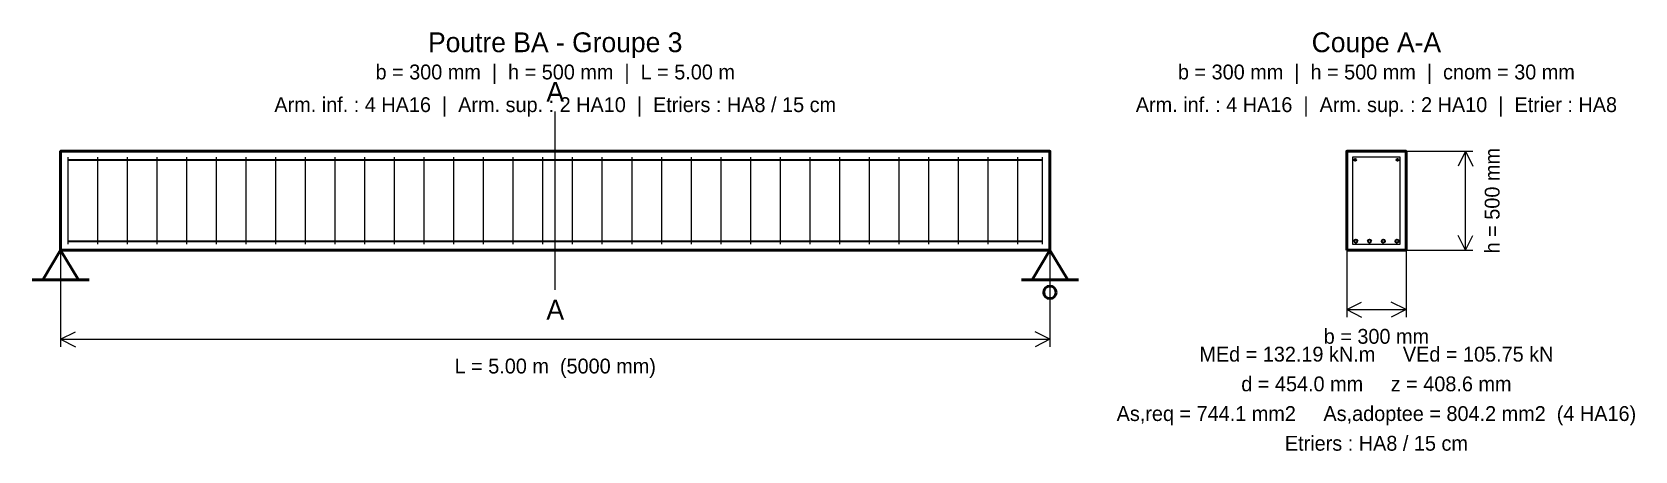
# Model space of a CAD drawing. Header units: millimetres. Extents: x -144 to 7957, y -1014 to 1101.
import ezdxf
from ezdxf.enums import TextEntityAlignment as Align

# ---------------------------------------------------------------- set-up
doc = ezdxf.new("R2010")
doc.units = ezdxf.units.MM
for name, color, linetype, lineweight in [('ACIER_LONG', 1, 'Continuous', 35), ('AXES', 5, 'Continuous', 13), ('BETON', 7, 'Continuous', 50), ('COTATIONS', 2, 'Continuous', 18), ('ETRIERS', 3, 'Continuous', 25), ('TEXTES', 4, 'Continuous', 18)]:
    doc.layers.add(name, color=color, linetype=linetype, lineweight=lineweight)

msp = doc.modelspace()

# ---------------------------------------------------------------- linework, layer by layer
at = {"layer": 'ACIER_LONG'}
for p, q in [((38, 457), (4962, 457)), ((38, 46), (4962, 46))]:
    msp.add_line(p, q, dxfattribs=at)
for centre, radius in [((6543, 457), 5), ((6757, 457), 5), ((6546, 46), 8), ((6615.3, 46), 8), ((6684.7, 46), 8), ((6754, 46), 8)]:
    msp.add_circle(centre, radius, dxfattribs=at)
at = {"layer": 'AXES'}
msp.add_line((2500, -200), (2500, 700), dxfattribs=at)
at = {"layer": 'BETON'}
for p, q in [((-144, -150), (144, -150)), ((4856, -150), (5144, -150))]:
    msp.add_line(p, q, dxfattribs=at)
for points in [[(0, 0), (5000, 0), (5000, 500), (0, 500)], [(6500, 0), (6800, 0), (6800, 500), (6500, 500)], [(0, 0), (-90, -150), (90, -150)], [(5000, 0), (4910, -150), (5090, -150)]]:
    msp.add_lwpolyline(points, close=True, dxfattribs=at)
msp.add_circle((5000, -213), 31.5, dxfattribs=at)
at = {"layer": 'COTATIONS'}
for p, q in [((6800, 500), (7137.5, 500)), ((7100, 500), (7062.5, 425)), ((7100, 0), (7100, 500)), ((7100, 500), (7137.5, 425)), ((0, 0), (0, -487.5)), ((5000, 0), (5000, -487.5)), ((6500, 0), (6500, -337.5)), ((6800, 0), (6800, -337.5)), ((6800, 0), (7137.5, 0)), ((7100, 0), (7062.5, 75)), ((7100, 0), (7137.5, 75)), ((6500, -300), (6575, -262.5)), ((6500, -300), (6800, -300)), ((6500, -300), (6575, -337.5)), ((6800, -300), (6725, -262.5)), ((6800, -300), (6725, -337.5)), ((0, -450), (75, -412.5)), ((0, -450), (5000, -450)), ((0, -450), (75, -487.5)), ((5000, -450), (4925, -412.5)), ((5000, -450), (4925, -487.5))]:
    msp.add_line(p, q, dxfattribs=at)
at = {"layer": 'ETRIERS'}
for p, q in [((38, 30), (38, 470)), ((188, 30), (188, 470)), ((338, 30), (338, 470)), ((488, 30), (488, 470)), ((638, 30), (638, 470)), ((788, 30), (788, 470)), ((938, 30), (938, 470)), ((1088, 30), (1088, 470)), ((1238, 30), (1238, 470)), ((1388, 30), (1388, 470)), ((1538, 30), (1538, 470)), ((1688, 30), (1688, 470)), ((1838, 30), (1838, 470)), ((1988, 30), (1988, 470)), ((2138, 30), (2138, 470)), ((2288, 30), (2288, 470)), ((2438, 30), (2438, 470)), ((2588, 30), (2588, 470)), ((2738, 30), (2738, 470)), ((2888, 30), (2888, 470)), ((3038, 30), (3038, 470)), ((3188, 30), (3188, 470)), ((3338, 30), (3338, 470)), ((3488, 30), (3488, 470)), ((3638, 30), (3638, 470)), ((3788, 30), (3788, 470)), ((3938, 30), (3938, 470)), ((4088, 30), (4088, 470)), ((4238, 30), (4238, 470)), ((4388, 30), (4388, 470)), ((4538, 30), (4538, 470)), ((4688, 30), (4688, 470)), ((4838, 30), (4838, 470)), ((4962, 30), (4962, 470))]:
    msp.add_line(p, q, dxfattribs=at)
msp.add_lwpolyline([(6530, 30), (6770, 30), (6770, 470), (6530, 470)], close=True, dxfattribs=at)

# ---------------------------------------------------------------- texts
at = {"layer": 'AXES'}
for p in [(2500, 800), (2500, -300)]:
    msp.add_text('A', height=100, dxfattribs=at).set_placement(p, align=Align.MIDDLE_CENTER)
at = {"layer": 'COTATIONS'}
msp.add_text('h = 500 mm', height=75, rotation=90, dxfattribs=at).set_placement((7235, 250), align=Align.MIDDLE_CENTER)
for s, p in [('b = 300 mm', (6650, -435)), ('L = 5.00 m  (5000 mm)', (2500, -585))]:
    msp.add_text(s, height=75, dxfattribs=at).set_placement(p, align=Align.MIDDLE_CENTER)
at = {"layer": 'TEXTES'}
for s, height, p in [('Poutre BA - Groupe 3', 100, (2500, 1050)), ('Coupe A-A', 100, (6650, 1050)), ('b = 300 mm  |  h = 500 mm  |  L = 5.00 m', 75, (2500, 900)), ('b = 300 mm  |  h = 500 mm  |  cnom = 30 mm', 75, (6650, 900)), ('Arm. inf. : 4 HA16  |  Arm. sup. : 2 HA10  |  Etriers : HA8 / 15 cm', 75, (2500, 735)), ('Arm. inf. : 4 HA16  |  Arm. sup. : 2 HA10  |  Etrier : HA8', 75, (6650, 735)), ('MEd = 132.19 kN.m     VEd = 105.75 kN', 75, (6650, -525)), ('d = 454.0 mm     z = 408.6 mm', 75, (6650, -675)), ('As,req = 744.1 mm2     As,adoptee = 804.2 mm2  (4 HA16)', 75, (6650, -825)), ('Etriers : HA8 / 15 cm', 75, (6650, -975))]:
    msp.add_text(s, height=height, dxfattribs=at).set_placement(p, align=Align.MIDDLE_CENTER)

doc.saveas('drawing.dxf')
